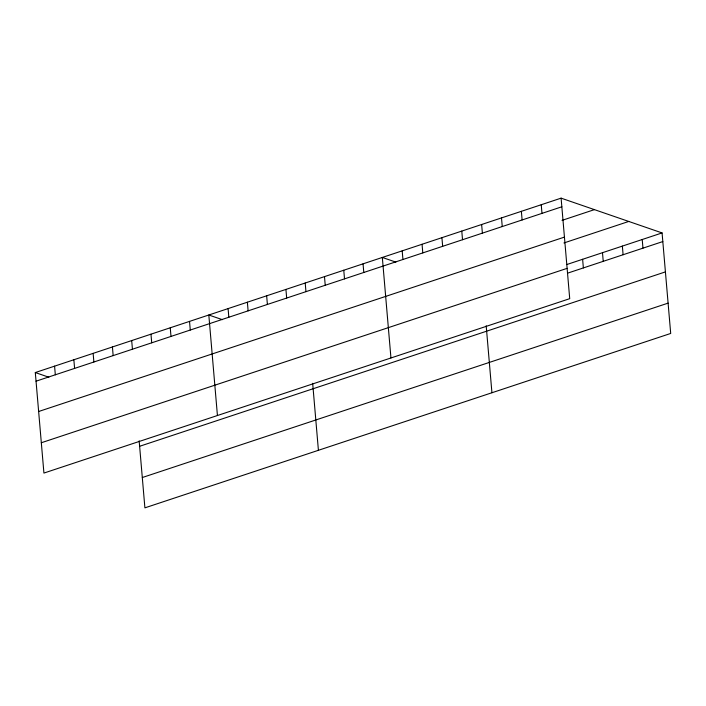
<?xml version="1.0" encoding="UTF-8"?>
<svg xmlns="http://www.w3.org/2000/svg" width="706" height="706" viewBox="0 0 706 706"><rect width="100%" height="100%" fill="white"/><g stroke="black" fill="none" stroke-linecap="round" stroke-linejoin="round"><path stroke-width="1.06" d="M561.102 198.148L569.716 298.673L43.922 473.073L35.3 372.547L561.102 198.148L662.078 232.927L670.7 333.453L144.898 507.852L139.161 440.871M36.041 381.187L561.844 206.787M562.011 220.378L594.426 209.629M38.636 411.51L564.438 237.11M563.944 242.952L628.755 221.455M566.944 264.485L662.078 232.927M41.319 442.75L567.121 268.351M567.686 273.125L662.819 241.567M139.62 446.289L665.423 271.889M142.303 477.53L668.097 303.13M395.863 262.111L382.325 257.443L390.947 357.968M222.355 319.659L208.817 315L217.43 415.516M35.3 372.547L48.838 377.216M642.222 239.519L642.963 248.159M622.357 246.103L623.098 254.742M602.492 252.695L603.233 261.335M582.626 259.279L583.368 267.918M541.237 204.74L541.979 213.38M521.372 211.323L522.113 219.963M501.507 217.916L502.248 226.555M481.642 224.508L482.383 233.139M486.187 325.766L491.932 392.748M461.786 231.091L462.527 239.731M441.921 237.684L442.662 246.323M422.056 244.267L422.797 252.907M402.191 250.859L402.932 259.499M363.052 263.841L363.793 272.481M343.769 270.239L344.51 278.87M324.486 276.628L325.228 285.268M305.213 283.027L305.954 291.666M312.67 383.323L318.415 450.296M285.93 289.416L286.671 298.056M266.656 295.814L267.389 304.454M247.374 302.212L248.115 310.852M228.091 308.601L228.832 317.241M189.535 321.398L190.276 330.029M170.252 327.787L170.993 336.427M150.978 334.185L151.719 342.825M131.695 340.574L132.437 349.214M112.422 346.973L113.154 355.612M93.139 353.371L93.88 362.001M73.856 359.76L74.598 368.4M54.583 366.158L55.324 374.798"/></g></svg>
